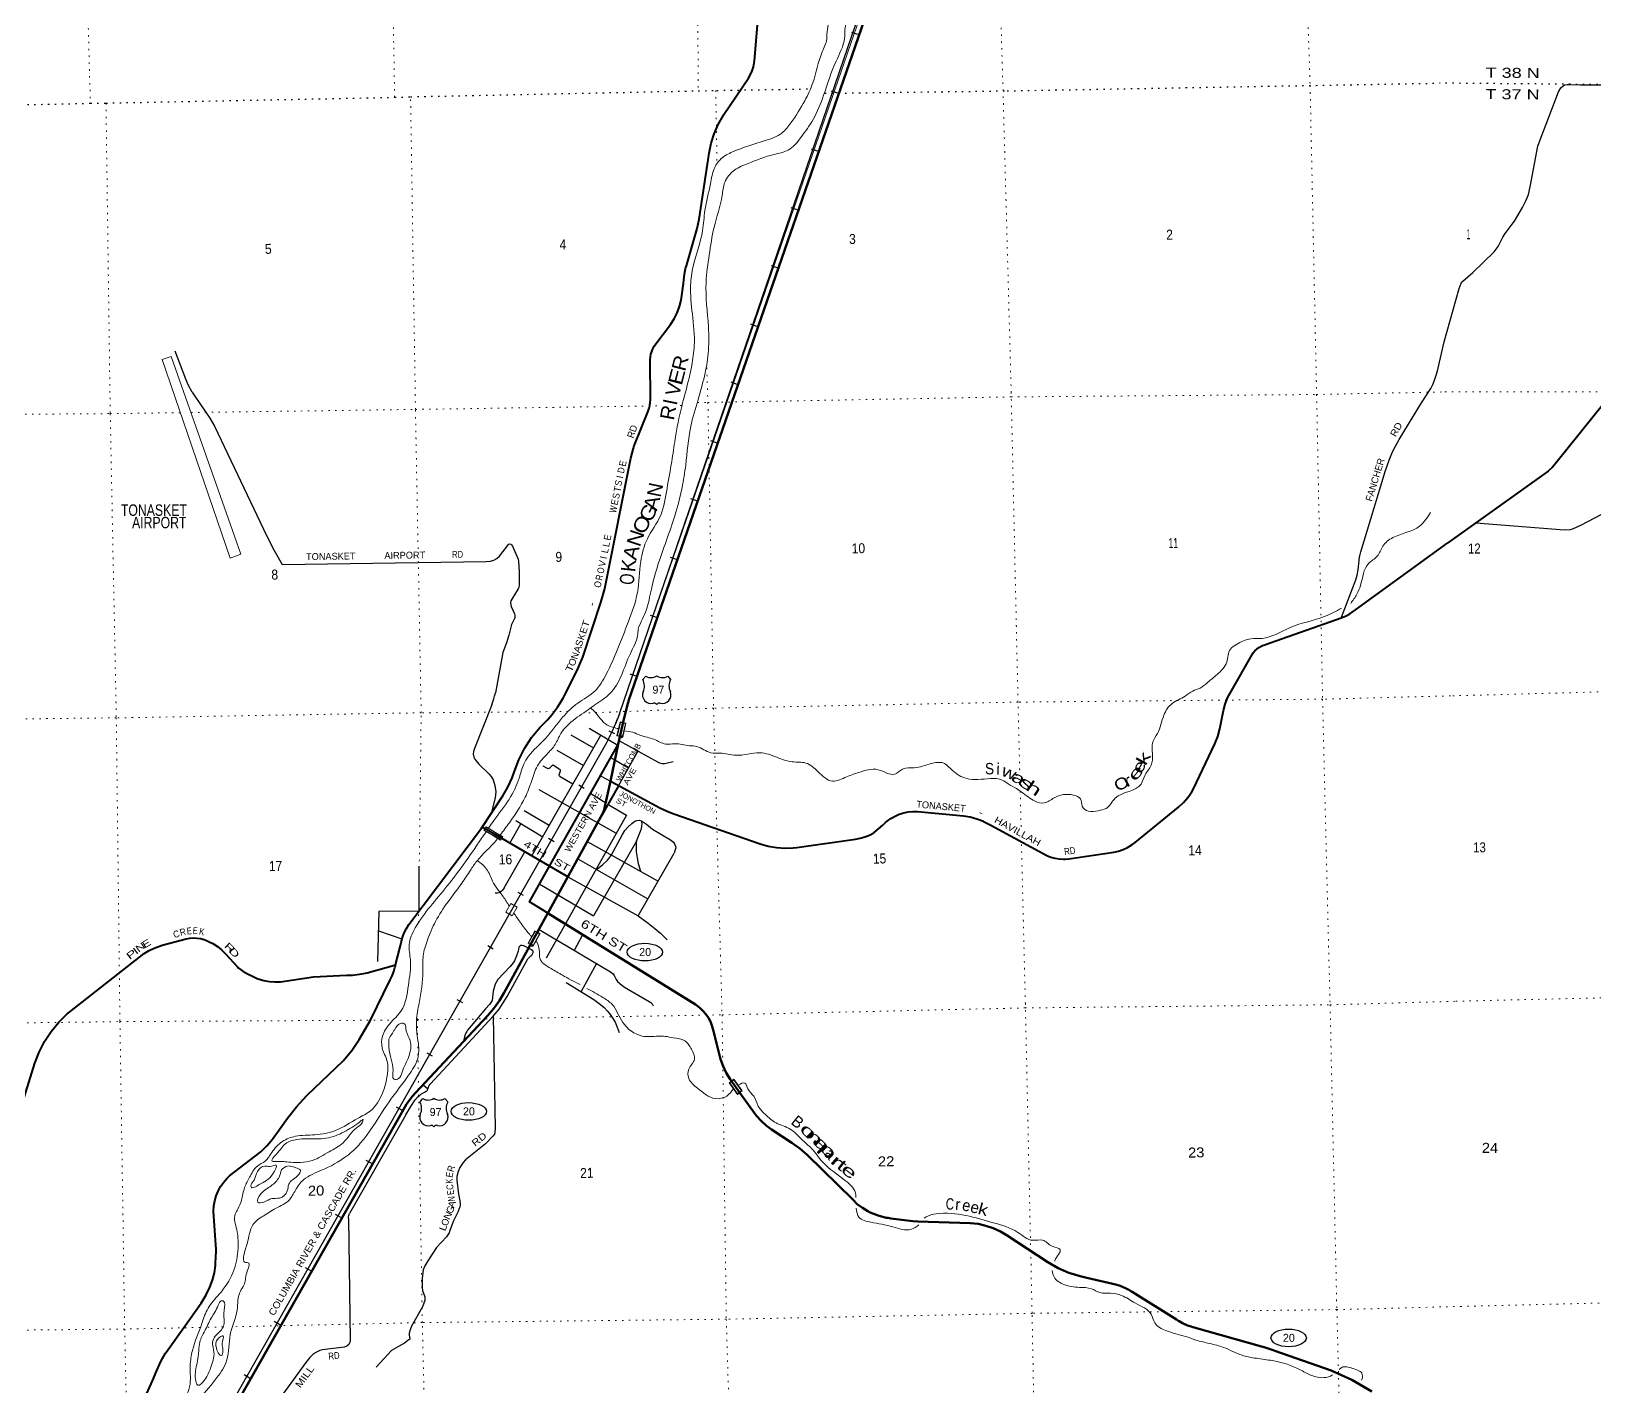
# Model space of a CAD drawing. Header units: feet. Extents: x 242557 to 489137, y 368785 to 557307.
# Drawn here: x 371214 to 398559, y 437158 to 460875 of the extents above; entities that cross this region are included whole.
import ezdxf
from ezdxf.enums import TextEntityAlignment as Align

# ---------------------------------------------------------------- set-up
doc = ezdxf.new("R2010")
doc.units = ezdxf.units.FT
doc.header["$LTSCALE"] = 80
doc.header["$PDMODE"] = 32
doc.header["$PDSIZE"] = 40
doc.linetypes.add('DOTTED', pattern=[1.5, 0.3, -1.2])
for name, color, linetype, lineweight in [('16', 7, 'Continuous', 25), ('17', 7, 'Continuous', 25), ('20', 7, 'Continuous', 70), ('23', 7, 'Continuous', 70), ('26', 7, 'Continuous', 40), ('27', 7, 'Continuous', 25), ('29', 7, 'Continuous', 25), ('30', 7, 'Continuous', 35), ('34', 7, 'Continuous', 25), ('36', 7, 'Continuous', 13), ('39', 7, 'Continuous', 13), ('41', 7, 'Continuous', 13), ('57', 7, 'Continuous', 13), ('59', 7, 'Continuous', 13), ('6', 7, 'DOTTED', 25), ('61', 7, 'Continuous', 13), ('7', 7, 'DOTTED', 13)]:
    doc.layers.add(name, color=color, linetype=linetype, lineweight=lineweight)
doc.layers.add('55', color=7, linetype='Continuous')

msp = doc.modelspace()

# ---------------------------------------------------------------- linework, layer by layer
at = {"layer": '16'}
for p, q in [((381909.52, 449530.6), (381960.83, 449589.36)), ((382152.59, 449595.33), (382152.31, 449595.13)), ((382344.68, 449589.45), (382396.07, 449530.6)), ((378013.05, 442140.75), (378064.36, 442199.51)), ((378256.12, 442205.48), (378255.84, 442205.28)), ((378448.21, 442199.6), (378499.6, 442140.75))]:
    msp.add_line(p, q, dxfattribs=at)
for centre, radius, start, end in [((382051.91, 449747.02), 182.07, 239.97227, 303.45418), ((382253.69, 449746.52), 181.52, 236.33975, 300.08743), ((382253.68, 449747.02), 182.07, 236.54582, 236.59441), ((382055.73, 449265.07), 151.42, 159.09177, 283.81923), ((381716.54, 449419.97), 222.05, 332.97043, 29.75871), ((382249.85, 449265.07), 151.42, 256.18077, 20.90823), ((382589.04, 449419.97), 222.05, 150.24129, 207.02957), ((378155.44, 442357.17), 182.07, 239.97227, 303.45418), ((378357.22, 442356.67), 181.52, 236.33975, 300.08743), ((378357.21, 442357.17), 182.07, 236.54582, 236.59441), ((378159.26, 441875.22), 151.42, 159.09177, 283.81923), ((377820.07, 442030.12), 222.05, 332.97043, 29.75871), ((378353.38, 441875.22), 151.42, 256.18077, 20.90823), ((378692.57, 442030.12), 222.05, 150.24129, 207.02957)]:
    msp.add_arc(centre, radius, start, end, dxfattribs=at)
for centre, major_axis, start_param, end_param in [((382111.07, 449066.25), (-19.56, 51.67), 4.95877769, 6.28318531), ((382194.52, 449066.25), (19.56, 51.67), 0, 1.32637542), ((378214.6, 441676.4), (-19.56, 51.67), 4.95877769, 6.28318531), ((378298.05, 441676.4), (19.56, 51.67), 0, 1.32637542)]:
    msp.add_ellipse(centre, major_axis=major_axis, ratio=0.929097, start_param=start_param, end_param=end_param, dxfattribs=at)
at = {"layer": '17'}
for centre in [(381947.25, 444762.56), (378865.11, 441975.01), (393205.75, 438012.64)]:
    msp.add_ellipse(centre, major_axis=(-309.24, 1), ratio=0.500121, dxfattribs=at)
at = {"layer": '20'}
for p, q in [((381343.26, 447756.17), (381480.86, 448399.25)), ((380250.21, 445445.11), (380599, 446080.16))]:
    msp.add_line(p, q, dxfattribs=at)
for points in [[(381480.86, 448399.25), (381563.45, 448785.19), (381569.89, 448815.3), (381648.14, 449110.31), (381657.16, 449144.32), (381662.38, 449160.31), (386397.52, 462855.95)], [(380599, 446080.16), (381210.27, 447193.16), (381233.21, 447252.36), (381248.08, 447311.38), (381343.26, 447756.17)], [(373506.74, 434578.25), (377693.28, 441956.76), (377778.66, 442100.67), (377878.62, 442234.85), (377936.75, 442301.11), (379191.87, 443649.36), (379299.44, 443769.47), (379393.86, 443900.17), (379404.42, 443916.76), (379480.74, 444044.05), (380069.79, 445116.6), (380250.21, 445445.11)]]:
    msp.add_lwpolyline(points, dxfattribs=at)
at = {"layer": '23'}
msp.add_line((380250.21, 445445.11), (380233.88, 445455.23), dxfattribs=at)
msp.add_lwpolyline([(394660.72, 437076.14), (394313.42, 437277.61), (393946.96, 437441.68), (392965.47, 437787.16), (392936.9, 437797.22), (392915.47, 437804.7), (392778.14, 437848.15), (392753.44, 437855.96), (392728.14, 437863.13), (391551.73, 438196.36), (391526.97, 438203.37), (391501.73, 438211.58), (391437.29, 438232.53), (391349.67, 438271.47), (391291.61, 438304.94), (391266.41, 438319.47), (391241.61, 438335), (390471.05, 438817.83), (390445.94, 438833.56), (390421.05, 438846.98), (390353.48, 438883.3), (390256.8, 438922.87), (390181.52, 438944.84), (390156.69, 438952.08), (390131.52, 438957.92), (389676.97, 439063.37), (389557.35, 439090.67), (389362.14, 439152.79), (389174.5, 439234.97), (388996.47, 439336.31), (388284.72, 439804.09), (388282.86, 439805.33), (388163.98, 439875.35), (388038.43, 439932.57), (387907.6, 439976.34), (387772.9, 440006.21), (387635.82, 440021.82), (386719.8, 440052.54), (386632.21, 440057.44), (386249.86, 440103.29), (386224.71, 440106.31), (386199.86, 440110.93), (386168.98, 440116.68), (386026.72, 440154), (385889.14, 440205.99), (385845.42, 440228.52), (385750.09, 440287.13), (385661.4, 440355.38), (385580.34, 440432.52), (384785.9, 441214.76), (384784.51, 441216.12), (384656.7, 441328.16), (384517.88, 441426.22), (384163.08, 441662.15), (384067.09, 441731.26), (383978.85, 441810.02), (383899.32, 441897.58), (383863.53, 441943.78), (383607.82, 442302.82), (383437.18, 442542.42), (383369.21, 442653.03), (383313.16, 442770.13), (383269.67, 442892.45), (383263.93, 442912.34), (383139.96, 443405.75), (383119.43, 443477.57), (383091.5, 443546.85), (383056.48, 443612.83), (383014.76, 443674.79), (382966.79, 443732.05), (382913.1, 443783.98), (382854.28, 443830.01), (382831.37, 443845.42), (380250.21, 445445.11)], dxfattribs=at)
at = {"layer": '26'}
msp.add_line((381484.49, 447675.01), (381195.11, 447161.19), dxfattribs=at)
for points in [[(404818.62, 463185.26), (403458.33, 460314.48), (403367.74, 460156.9), (403316.71, 460083.27), (403271.99, 460023.61), (397880.5, 453318.91), (397819.63, 453247.74), (397746.54, 453176.15), (395987.24, 451923.6)], [(377586.65, 444539.65), (377667.17, 444857.84), (377682.12, 444931.58), (377704.68, 445016.91), (377736.04, 445099.4), (377775.85, 445178.17), (377820.09, 445247.34), (379089.05, 446929.49), (379460.74, 447497.59), (379550.83, 447650.06), (379624.5, 447811.11), (379661.38, 447913.95), (379741.55, 448125.04), (379843.35, 448326.6), (379965.66, 448516.41), (380107.13, 448692.39), (380119.98, 448706.63), (380242.5, 448829.02), (380310.15, 448909.02), (380420.1, 449051.11), (380514.59, 449203.9), (380540.76, 449253.54), (380755.77, 449677.76), (380859.6, 449921.56), (381177.37, 450882.32), (381237.93, 451101.37), (381248.94, 451154.37), (381701.63, 453406.17), (381744.63, 453579.01), (381752.32, 453603.53), (381758.86, 453623.05), (382001.77, 454228.54), (382019.91, 454277.52), (382032.82, 454328.12), (382040.38, 454379.79), (382042.53, 454426.68), (382038.46, 455127.97), (382042.78, 455177.65), (382052.27, 455226.6), (382066.83, 455274.29), (382086.29, 455320.2), (382110.44, 455363.83), (382137.99, 455403.35), (382392.48, 455742.33), (382456.7, 455841.8), (382510.18, 455947.44), (382552.32, 456058.08), (382581.76, 456168.27), (382623.88, 456459.49), (382628.45, 456522.74), (382638.35, 456624.3), (382658.81, 456724.26), (382672.38, 456771.55), (382861.25, 457424.08), (382896.05, 457586.77), (383071.71, 458742.01), (383105.77, 458914.38), (383157.66, 459082.25), (383226.81, 459243.77), (383312.47, 459397.18), (383326.69, 459419.39), (383757.4, 460052.24), (383793.08, 460115.96), (383821.91, 460183.05), (383843.56, 460252.79), (383857.81, 460324.41), (383861.62, 460355.61), (383987.96, 461824.69)], [(381343.26, 447756.17), (381370.6, 447741.42), (382206.95, 447290.18), (382280.7, 447255.3), (382376.15, 447210.95), (382452.79, 447183.65), (383961.01, 446658.14), (384101.72, 446617.63), (384245.9, 446592.04), (384391.96, 446581.66), (384538.3, 446586.61), (384602.38, 446593.63), (385629.09, 446739.63), (385713.15, 446754.18), (385795.22, 446777.43), (385874.42, 446809.13), (385949.86, 446848.93), (385957.58, 446853.59), (386106.48, 446986.54), (386131.89, 447009.23), (386156.48, 447030.58), (386183.2, 447053.78), (386249.74, 447101.18), (386320.88, 447141.36), (386395.82, 447173.88), (386473.75, 447198.39), (386553.81, 447214.62), (386635.14, 447222.39), (386716.83, 447221.62), (387517.56, 447147.99), (387636.69, 447128.79), (387753.16, 447097.24), (387865.69, 447053.69), (387871.17, 447051.21), (387998.46, 446985.7), (388974.77, 446451.69), (389045.4, 446425), (389118.42, 446405.84), (389193.06, 446394.41), (389268.47, 446390.85), (389295.08, 446391.47), (389358.17, 446396.6), (390145.3, 446510.69), (390229.37, 446530.21), (390310.94, 446558.42), (390389.11, 446594.99), (390463.03, 446639.53), (390522.17, 446683.5), (391279.39, 447297.01), (391365.53, 447379.42), (391442.59, 447470.39), (391509.71, 447568.91), (391539.59, 447621.17), (391916.63, 448410.04), (391966.11, 448537.44), (392002.01, 448669.3), (392002.67, 448672.37), (392011.73, 448726.32), (392066.37, 448987.83), (392096.71, 449101.76), (392138.78, 449211.88), (392180.45, 449296.18), (392586.39, 450001.83), (392615.13, 450034.68), (392647.14, 450064.33), (392682.08, 450090.48), (392719.56, 450112.84), (392723.29, 450114.63), (392748.21, 450126.58), (392773.29, 450135.48), (392883.35, 450174.53), (394143.56, 450614.91), (394212.43, 450645.33), (394277.75, 450682.79), (394316.48, 450709.61), (394372.81, 450752.04), (395987.24, 451923.6)], [(380280.62, 446265.32), (381457.45, 448357.63), (381480.86, 448399.25)], [(380280.62, 446265.32), (379466.75, 446738.66), (379441.75, 446753.38), (379102.71, 446950.37)], [(380233.88, 445455.23), (379930.47, 445642.78), (380280.62, 446265.32)], [(380599, 446080.16), (380571.79, 446095.98), (380280.62, 446265.32)], [(370938.69, 441730.55), (371274.69, 442819.66), (371350.78, 443013.99), (371446.76, 443199.3), (371561.59, 443373.56), (371694.01, 443534.87), (371842.56, 443681.45), (371887.92, 443720.54), (373191.28, 444737.45), (373274.4, 444790.07), (373362.56, 444833.7), (373454.8, 444867.88), (373505.06, 444882.04), (373924.3, 444996.16), (373986.39, 445006.6), (374049.23, 445010.49), (374112.14, 445007.8), (374174.41, 444998.54), (374235.38, 444982.82), (374277.75, 444967.01), (374302.85, 444957.06), (374327.75, 444944.71), (374391.83, 444911.9), (374470.05, 444860.89), (374542.5, 444801.98), (374608.39, 444735.81), (374820.04, 444505.19), (374835.56, 444490.33), (374912.1, 444432.34), (374994.28, 444382.66), (375021.07, 444369.39), (375045.84, 444357.13), (375071.07, 444345.71), (375163.93, 444303.7), (375258.8, 444272.13), (375283.86, 444263.79), (375308.8, 444259.45), (375379.41, 444247.17), (375476.23, 444240.61), (375572.51, 444244.15), (376150.36, 444328.31), (376730.01, 444357.37), (376830.07, 444361.35), (376998.44, 444382.93), (377087.95, 444401.81), (377564.31, 444533.48), (377586.65, 444539.65)], [(374449.15, 440496.81), (374483.05, 440580.28), (374525.49, 440659.75), (374576.01, 440734.34), (374634.05, 440803.25), (374681.97, 440850.59), (375229.28, 441269.81), (375336.04, 441373.41), (375431.38, 441487.6), (375456.13, 441522.45), (375474.81, 441548.75), (375491.76, 441572.45), (375696.62, 441858.83), (375851.66, 442054.46), (375967.46, 442187.02), (376039.91, 442257.33), (376667.17, 442861.44), (376821.02, 443044.02), (376949.94, 443233.44), (377147.82, 443571.27), (377490.95, 444275.7), (377527.35, 444349.04), (377555.88, 444425.78), (377574.03, 444494.49), (377581.67, 444519.98), (377586.65, 444539.65)], [(373180.72, 436920.79), (373335.34, 437259.77), (373408.82, 437444.92), (373477.7, 437598.22), (373562.22, 437743.48), (373580.37, 437770.61), (374184.28, 438620.96), (374274.5, 438766.6), (374339.52, 438898.75), (374384.66, 439021.69), (374416.7, 439148.67), (374435.3, 439278.3), (374438.31, 439319.02), (374448.38, 439528.23), (374447.94, 439562.21), (374404.87, 440141.65), (374401.89, 440231.7), (374408.34, 440321.56), (374424.15, 440410.25), (374449.15, 440496.81)]]:
    msp.add_lwpolyline(points, dxfattribs=at)
at = {"layer": '29'}
for p, q in [((394527.55, 451956.36), (394895.09, 453171.2)), ((379459.77, 450007.41), (379332.22, 449302.18)), ((379266.68, 449090.81), (378963.93, 448324.06)), ((379970.23, 446445.44), (381177.37, 448560.45)), ((380652.62, 448567.08), (381047.92, 448339.07)), ((380970.48, 448682.2), (381472.44, 448385.72)), ((381493.39, 448464.37), (382165.06, 448093.52)), ((380405.91, 448293.85), (380870.82, 448026.91)), ((381825.34, 448280.23), (381485.71, 447677.18)), ((381353.51, 448166.51), (381658.57, 447987.52)), ((380464.14, 447835.71), (380687.05, 447705.94)), ((381171.33, 447848.93), (381343.26, 447756.17)), ((380089.04, 447605.41), (381444.52, 446842.16)), ((380998.07, 447536.67), (381261.64, 447377.35)), ((379836.25, 447243.6), (380274.32, 446983.67)), ((381627.48, 447161.95), (380221.98, 444655.06)), ((381318.18, 447341.27), (381627.48, 447161.95)), ((379584.1, 446671.31), (379775.69, 447010.12)), ((379686.53, 447066.22), (380161.82, 446779.78)), ((380937.58, 446696.52), (382177.43, 446006.53)), ((381798.21, 446704.01), (381049.05, 445395.88)), ((377994.01, 446267.51), (377990.44, 445479.06)), ((379487.16, 445889.52), (379847.74, 446515.18)), ((380771.4, 446392.71), (381999.03, 445696.43)), ((381828.4, 445399.57), (382456.5, 446492.68)), ((380107.26, 445953.54), (381049.05, 445395.88)), ((377288.76, 445133.5), (377696.41, 444997.61)), ((380099.02, 445160.43), (381344.41, 444418.28)), ((380713.76, 444796.8), (380857.87, 445062.36)), ((381098.49, 444565.4), (380830.68, 444076.06)), ((380570.38, 444234.21), (381055.76, 443934.52)), ((379293.71, 443640.47), (378194.56, 442460.65)), ((379155.97, 443769.12), (378846.21, 443395.65)), ((379293.71, 443640.47), (379329.19, 441683.46)), ((378149.95, 442362.76), (378065.2, 442439.09)), ((377762.86, 441917.28), (376782.6, 440189.63)), ((376761.71, 440100.49), (376789.32, 437974.45))]:
    msp.add_line(p, q, dxfattribs=at)
for points in [[(395924.36, 455440.17), (396186.46, 456371.68), (396223.54, 456465.2), (396250.53, 456505.07), (396427.14, 456651.69), (396801.21, 457018.41), (396867.36, 457111.81), (396953.73, 457273.72), (396995.18, 457339.19), (397099.13, 457476.18), (397156.13, 457552.35), (397298.15, 457793.94), (397355.25, 457906.46), (397378.63, 457960.93), (397399.94, 458021.33), (397431.39, 458153.57), (397565.73, 458861.95), (397584.57, 458927.29), (397923.25, 459815.43), (397963.29, 459883), (398005.91, 459923.01), (398031.94, 459939.84), (398074.97, 459943.51), (398110.58, 459941.13), (398305.3, 459936.38), (398972.67, 459939.73)], [(394895.09, 453171.2), (394963.45, 453373.33), (395008.66, 453488.05), (395040.62, 453554.23), (395140.68, 453731.29), (395528.76, 454371.06), (395691.92, 454622.55), (395726.38, 454692.6), (395750.63, 454752.16), (395793.35, 454874.05), (395814.58, 454957.33), (395924.36, 455440.17)], [(374030.97, 454561.32), (373966.48, 454677.16), (373920.18, 454785.26), (373730.55, 455277.23)], [(374030.97, 454561.32), (374074.47, 454488.6), (374337.74, 454105.86), (374419.66, 453968.03), (375278.6, 452165.62), (375435.43, 451841.24), (375601.74, 451545.4), (379169.41, 451598.81)], [(396477.98, 452272.99), (398031.94, 452149.78), (398132.79, 452157.01), (398188.16, 452173.46), (398314.7, 452232.91), (398685.22, 452424.53)], [(379169.41, 451598.81), (379246.32, 451606.23), (379304.76, 451619.47), (379358.78, 451650.35), (379401.78, 451690.07), (379560.53, 451897.44), (379574.86, 451906.26), (379600.22, 451901.85), (379614.55, 451890.82), (379631.09, 451866.56), (379727.01, 451637.12), (379736.93, 451597.41), (379750.16, 451416.51), (379745.75, 451169.42), (379741.89, 451146.25), (379731.42, 451118.68), (379684.01, 451041.46), (379617.86, 450939.98), (379602.98, 450907.99), (379598.57, 450879.31), (379600.78, 450839.6), (379609.04, 450812.03), (379666.37, 450684.07), (379671.88, 450657.59), (379672.98, 450642.15), (379672.98, 450623.4), (379671.88, 450616.78), (379666.37, 450600.24), (379613.45, 450494.35), (379564.94, 450309.03), (379525.26, 450172.25), (379459.77, 450007.41)], [(394129.04, 450621.14), (394379.95, 451275.9), (394404.76, 451360.84), (394419.64, 451452.39), (394437.28, 451615.64), (394445.56, 451677.42), (394451.62, 451698.37), (394468.15, 451765.65), (394527.55, 451956.36)], [(379266.68, 449090.81), (379301.45, 449193.83), (379316.88, 449240.16), (379332.22, 449302.18)], [(378963.93, 448324.06), (378949.76, 448271.67), (378945.35, 448225.34), (378951.96, 448176.8), (378969.6, 448139.3), (379040.16, 448051.05), (379214.35, 447883.39), (379256.25, 447834.85), (379291.53, 447775.29), (379324.6, 447678.22), (379337.83, 447570.12), (379329.01, 447464.22), (379259.74, 447190.38)], [(380464.14, 447835.71), (380454.98, 447843.26), (380448.63, 447854.29), (380447.26, 447866.98), (380450.84, 447884.08), (380471.79, 447932.61), (380472.62, 447943.09), (380467.38, 447951.36), (380449.74, 447964.6), (380349.41, 448029.68), (380341.43, 448031.89), (380333.71, 448031.89), (380327.64, 448030.79), (380321.85, 448026.37), (380302, 448005.41), (380279.96, 447980.04), (380275.83, 447976.74), (380267.01, 447972.87), (380254.6, 447971.22), (380243.3, 447972.87), (380229.24, 447980.04), (380167.5, 448016.44)], [(382165.06, 448093.52), (382203.21, 448077.09), (382242.9, 448066.06), (382287, 448066.06), (382342.12, 448072.68), (382439.14, 448099.15)], [(381097.08, 446210.02), (381203.03, 446287.4), (381291.23, 446369.02), (381324.31, 446406.53), (381361.79, 446463.89), (381553.63, 446823.49), (381597.73, 446889.67), (381650.65, 446951.44), (381716.8, 447015.42), (381769.72, 447052.92), (381807.2, 447068.37), (381846.89, 447070.57), (381888.79, 447059.54)], [(381798.21, 446704.01), (381871.15, 446878.64), (381886.58, 446924.97), (381895.4, 446969.09), (381899.81, 447015.42), (381888.79, 447059.54)], [(381888.79, 447059.54), (381972.58, 447002.18), (382080.62, 446913.94), (382395.93, 446726.42), (382444.44, 446684.5), (382466.49, 446655.82), (382481.93, 446613.9), (382486.34, 446585.22), (382477.52, 446549.93), (382456.5, 446492.68)], [(381793.97, 446697.74), (381791.77, 446576.4), (381793.97, 446516.83), (381809.41, 446415.35), (381831.46, 446311.66), (381871.15, 446181.5)], [(380596.79, 446081.44), (381828.4, 445399.57), (382001.8, 445270.65)], [(379487.16, 445889.52), (379453.94, 445846.18), (379438.5, 445829.63), (379413.14, 445811.98), (379392.2, 445800.95), (379366.84, 445794.33), (379327.15, 445792.13)], [(377990.44, 445479.06), (377293.44, 445475.55), (377272.36, 444596.99)], [(382001.8, 445270.65), (382119.78, 445178.82), (382216.8, 445092.78), (382333.66, 444980.27)], [(379293.71, 443640.47), (379396.31, 443762.5), (379539.64, 443985.32), (379901.26, 444642.76), (379915.05, 444662.61), (379954.18, 444695.7), (379969.07, 444710.04), (379982.85, 444731), (379992.23, 444758.58), (379991.12, 444771.82), (379985.05, 444783.95), (379960.8, 444803.81), (379826.29, 444874.4), (379797.08, 444881.02), (379771.17, 444878.82), (379757.39, 444868.89), (379742.5, 444847.93), (379727.07, 444779.54), (379700.61, 444700.12), (379663.12, 444609.66), (379642.73, 444577.67), (379590.36, 444510.39), (379376.47, 444283.15), (379325.75, 444199.32), (379290.47, 444080.19), (379272.83, 443919.14), (379226.53, 443848.54), (379155.97, 443769.12)], [(381344.41, 444418.28), (381392.14, 444380.21), (381409.78, 444355.94), (381442.85, 444285.34), (381469.31, 444247.84), (381509, 444212.54), (381544.28, 444183.86), (381590.59, 444150.77), (382020.56, 443901.48), (382050.87, 443881.62), (382060.52, 443871.14), (382071.27, 443857.35), (382091.12, 443824.26)], [(381055.76, 443934.52), (381172.45, 443848.53), (381234.19, 443795.59), (381287.11, 443738.23), (381326.8, 443687.49), (381384.13, 443603.65), (381426.03, 443535.26), (381463.51, 443451.43), (381498.79, 443354.36)], [(378846.21, 443395.65), (378831.27, 443374.22), (378814.74, 443347.74), (378800.4, 443320.16), (378789.38, 443281.56), (378773.94, 443205.44)], [(378149.95, 442362.76), (378175.27, 442432.17), (378184.64, 442446.52), (378186.84, 442449.82), (378194.56, 442460.65)], [(377762.86, 441917.28), (377851.13, 442061.53), (377928.31, 442176.25), (377974.06, 442228.1), (378007.13, 442258.99), (378027.53, 442275.53), (378051.23, 442290.98), (378090.92, 442311.94), (378122.9, 442329.59), (378137.78, 442341.72), (378146.05, 442351.65), (378149.95, 442362.76)], [(379329.19, 441683.46), (379324.56, 441604.68), (379314.29, 441577.27), (379288.61, 441541.3), (379158.51, 441411.12), (378809.3, 441130.19), (378769.76, 441079.61), (378711.72, 440994.87), (378680.91, 440922.92), (378658.65, 440835.56), (378656.94, 440772.18), (378686.04, 440527.23), (378711.72, 440409.04), (378714.31, 440360.25), (378714.31, 440327.7), (378711.72, 440306.26), (378672.35, 440212.05), (378601.33, 440060.48), (378535.4, 439890.01), (378521.71, 439852.33), (378473.78, 439780.38), (378302.59, 439595.38), (378158.8, 439376.13), (378097.18, 439273.35), (378069.79, 439204.83), (378050.96, 439052.39), (378049.24, 438903.35), (378054.38, 438843.41), (378097.17, 438732.06), (378098.89, 438706.37), (378095.47, 438665.26), (378056.09, 438553.91), (377864.37, 438218.17), (377838.69, 438151.38), (377823.28, 438094.84), (377823.28, 438060.6), (377836.98, 437998.91), (377833.55, 437988.65), (377802.74, 437964.65), (377741.11, 437923.54), (377638.4, 437861.87), (377552.81, 437817.36), (377515.15, 437793.36), (377246.37, 437499.81)], [(376761.71, 440100.49), (376764.04, 440131.12), (376769.55, 440153.19), (376782.6, 440189.63)], [(376789.33, 437974.45), (376783.91, 437930.44), (376767.36, 437897.36), (376735.4, 437870.88), (376687.98, 437848.82), (376308.71, 437804.7), (376259.11, 437793.66), (376202.87, 437764.98), (376151.06, 437731.89), (376088.21, 437672.32), (376017.65, 437584.08), (374760.77, 435858.84), (374707.86, 435799.28), (374646.12, 435748.53), (374562.33, 435702.2), (374504.99, 435677.93), (374169.82, 435563.21)]]:
    msp.add_lwpolyline(points, dxfattribs=at)
at = {"layer": '34', "lineweight": 13}
for p, q in [((386316.52, 462881.76), (381503.94, 448946.6)), ((381272.82, 448427.59), (373437.16, 434617.73)), ((379513.73, 445464.43), (379601.58, 445616.28)), ((379626.72, 445399.07), (379513.73, 445464.43)), ((379714.56, 445550.92), (379601.58, 445616.28)), ((379626.26, 445399.33), (379714.11, 445551.18))]:
    msp.add_line(p, q, dxfattribs=at)
at = {"layer": '34'}
for p, q in [((385561.14, 460858.4), (385665.69, 460822.29)), ((385204.23, 459832.94), (385308.78, 459796.84)), ((384856.69, 458818.62), (384961.24, 458782.51)), ((384499.78, 457793.16), (384604.33, 457757.05)), ((384152.24, 456778.84), (384256.79, 456742.73)), ((383795.33, 455753.38), (383899.89, 455717.27)), ((383447.79, 454739.05), (383552.34, 454702.95)), ((383090.88, 453713.6), (383195.44, 453677.49)), ((382743.34, 452699.27), (382847.89, 452663.16)), ((382386.43, 451673.81), (382490.99, 451637.7)), ((382038.89, 450659.49), (382143.44, 450623.38)), ((381681.99, 449634.03), (381786.54, 449597.92)), ((381314.61, 448633.31), (381414.88, 448586.62)), ((380788.96, 447688.52), (380885.17, 447633.94)), ((380262.1, 446754.68), (380358.31, 446700.09)), ((379724, 445811.6), (379820.21, 445757.01)), ((379197.15, 444877.76), (379293.35, 444823.17)), ((378659.05, 443934.68), (378755.25, 443880.09)), ((378132.19, 443000.84), (378228.39, 442946.25)), ((377594.09, 442057.76), (377690.29, 442003.17)), ((377067.23, 441123.92), (377163.44, 441069.33)), ((376529.13, 440180.84), (376625.34, 440126.25)), ((376002.28, 439247), (376098.48, 439192.41)), ((375464.18, 438303.92), (375560.38, 438249.33)), ((374937.32, 437370.08), (375033.52, 437315.49))]:
    msp.add_line(p, q, dxfattribs=at)
msp.add_lwpolyline([(386267, 462853.71), (381504.98, 448946.24), (381499.87, 448931.85), (381470.99, 448858.02), (381441.52, 448785.03), (381410.62, 448712.25), (381377.91, 448639.92), (381344.61, 448568.41), (381310.11, 448497.53), (381273.79, 448427.07), (373438.12, 434617.2)], dxfattribs=at)
at = {"layer": '34', "lineweight": 13}
msp.add_arc((377260.39, 450525.33), 4527.7, 332.39898, 339.59328, dxfattribs=at)
at = {"layer": '36'}
msp.add_lwpolyline([(373504.98, 455133.28), (373663.56, 455182.92), (374878.85, 451725.92), (374692.39, 451657.54)], close=True, dxfattribs=at)
at = {"layer": '39'}
for points in [[(385267.71, 462174.13), (385283.57, 461879.81), (385264.63, 461458.42), (385131.08, 460826.03), (385126.95, 460738.91), (385047.06, 460512.49), (384883.16, 459972.52), (384742.51, 459659.75), (384500.36, 459273.88), (384340.58, 459094.25), (384052.35, 458962.37), (383478.5, 458763.43), (383276.99, 458641.57), (383167.15, 458489.36), (383092.61, 458204.37), (382995.75, 457740.77), (382955.11, 457385.69), (382789.14, 456756.63), (382745.77, 456433.87), (382777.22, 455928.6), (382809.75, 455374.78), (382764.93, 455025.68), (382719.22, 454808.11), (382590.79, 454309.4), (382476.02, 453742.19), (382416.07, 453346.21), (382333.5, 452876.86), (382222.63, 452406.88), (381989.15, 451994.9), (381872.66, 451595.63), (381815.91, 451056.02), (381653.62, 450534.3), (381269.44, 449625.15), (381073.73, 449333.41), (380775.18, 449120.34), (380507.75, 448871.54), (380208.61, 448502.62), (379912.26, 448190.43), (379828.42, 448050.95), (379746.87, 447808.3), (379571.15, 447436.05), (379304.39, 447065.83), (379212.75, 446932.03)], [(385538.3, 462171.63), (385575.08, 461772.95), (385547.02, 461397.91), (385517.07, 461107.83), (385463.05, 460991.27), (385438, 460753.92), (385289.22, 460351.91), (385072.01, 459754.09), (384889.28, 459333.11), (384675.88, 459018.72), (384454.39, 458795.22), (384199.3, 458718.72), (383753.89, 458563.11), (383515.87, 458446.51), (383344.77, 458230.2), (383297.26, 458002.48), (383155.99, 457444.8), (383071.71, 456961.24), (383015.67, 456480.34), (383057.19, 455704.09), (383053.47, 455234.47), (382987.38, 454842.4), (382877.27, 454429.1), (382748.25, 453956.7), (382660.07, 453284.84), (382596.13, 452886.74), (382469.49, 452398.2), (382175.18, 451539.61), (382059.23, 451116.07), (382019.04, 450922.91), (381905.07, 450592.51), (381830.25, 450410.72), (381818.54, 450301.17), (381691.99, 449990.73), (381534.81, 449602.71), (381333.58, 449286.56), (381073.11, 449088.51), (380954.99, 449003.33)], [(395687.59, 452457.01), (395496.82, 452215.98), (395028.15, 452015.32), (394853.54, 451865.73), (394754.34, 451689.47), (394603.49, 451562.66), (394462.91, 451180.08), (394397.81, 451025.25), (394290.48, 450863.38)], [(394128.61, 450780.69), (393843.55, 450639.09), (393233.94, 450443.76), (392740.09, 450252.31), (392544.14, 450243.91), (392291.53, 450147.22), (392186.22, 450063.93), (392124.52, 449837.91), (391953.42, 449621.6), (391788.74, 449480.32), (391655.45, 449382.24), (391529.21, 449330.86), (391393.76, 449238.8), (391166.07, 449112.31), (391023, 448908.77), (390910.86, 448586.51), (390831.2, 448441.04), (390824.06, 448216.23), (390799.86, 448031.52), (390696.39, 447865.29), (390625.17, 447703.82), (390173.7, 447457), (390011.94, 447275.31), (389875.28, 447237.87), (389701.61, 447227.94), (389596.52, 447316.68), (389563.33, 447445.47), (389442.57, 447511.6), (389104, 447461.58), (388932.08, 447372.76), (388769.6, 447405.58), (388535.62, 447562.29), (388443.28, 447622.98), (388301.9, 447706.87), (388196.58, 447773.03), (387988.47, 447799.08), (387573.96, 447799.99), (387322.01, 447946.18), (387161.5, 448072.15), (386955.5, 448061.5), (386653.84, 447988.01), (386454.22, 447963.34), (386316.62, 447877.31), (386027.8, 447953.87), (385689.18, 447905.87), (385474.52, 447830.27), (385225.5, 447753.9), (384977.19, 447918.39), (384761.48, 448071.46), (384522.43, 448092.46), (384255.79, 448171.54), (383958.8, 448251.97), (383533.2, 448206.09), (383261.36, 448246.6), (383099.5, 448251.1), (382854.43, 448361.02), (382724.73, 448374.33), (382469.19, 448409.13), (382309.89, 448404.27), (382105.22, 448486.14), (381869.46, 448555.7), (381733.52, 448610.59), (381588.05, 448632.54)], [(380954.99, 449003.33), (380653.21, 448785.72), (380475.64, 448587.48), (380376.8, 448395.04), (380234.94, 448227.96), (380067.65, 448021.86), (379960.55, 447746.25), (379851.38, 447472.63), (379576.19, 447027.34), (379416.55, 446813.86)], [(381478.86, 448670), (381466.48, 448674.25), (381256.44, 448754.59), (381142.41, 448881.59), (381003.21, 449033.05)], [(379168.96, 446868.1), (379124.22, 446802.77), (378484.82, 445914.25), (377930.83, 445185.5), (377824.09, 444893.71), (377844.17, 444627.01), (377809.55, 444183.01), (377684.04, 443734.97), (377482.81, 443509.9), (377358.23, 443292.6), (377350.6, 443090.04), (377438.81, 442851.16), (377441.92, 442620.51), (377354.22, 442290.69), (377148.67, 441986.59), (376929.16, 441856.24), (376535.62, 441641.06), (376173.33, 441566.23), (375834.22, 441540.48), (375607.74, 441450.45), (375419.98, 441256.03), (375306, 441107.78), (375168.45, 441019.73), (375033.32, 440822.43), (374946.29, 440644.42), (374888.59, 440420.51), (374827.29, 440267.36), (374780.76, 440177.28), (374806.91, 439910.71), (374827.49, 439530.68), (374740.91, 439150.29), (374502.49, 438778.67), (374305.79, 438531.44), (374198.47, 438265.95), (374033.08, 437792.74), (373994.51, 437526.76), (373982.48, 437158.14), (373792.92, 436771.42), (373689.37, 436518.16), (373615.1, 436038.88), (373495.43, 435692.16), (373232.18, 435255.23), (372768.28, 434384.78), (372610.48, 434025.07), (372451.91, 433608.68), (372081.19, 433094.48), (371763.6, 432828.37), (371672.08, 432579.42), (371623.86, 432110.84), (371666.17, 431753.55), (371682.04, 431312.7), (371716.4, 431131.31), (371868.47, 430930.28), (371999.83, 430751.05), (372122.4, 430421.85)], [(378896.5, 446195.08), (379004.77, 446354.86), (379348.41, 446722.74), (379369.44, 446750.86)], [(379015.19, 446365.09), (379177.68, 446217.03), (379279.4, 446006.78), (379467.45, 445733.69), (379572.44, 445570.4)], [(378895.99, 446194.32), (378744.39, 445970.61), (378284.13, 445300.61), (378141.87, 444969.58), (378069.07, 444696.77), (378062.84, 444431.5), (377998.45, 443871.48), (377950.68, 443564.81), (377964.51, 443306.07), (377982.71, 442942.17), (377925.5, 442787.09), (377739.67, 442505.69), (377388.53, 442020.26), (376969.23, 441417.95), (376727.57, 441191.98), (376292.27, 440945.52), (375978.45, 440782.71), (375832.99, 440595.3), (375729.52, 440429.07), (375488.22, 440277.99), (375270.77, 440145.66), (375090.2, 439991.88), (374994.14, 439674.03), (374928.53, 439441.85), (374945.02, 439336.97), (375005.87, 439328.2), (374983.47, 439153.65), (374933.71, 438935.99), (374871.29, 438833.41), (374816.01, 438500.27), (374694.14, 438070.53), (374635.23, 437628.01), (374462.16, 437318.56), (373914.59, 436573.76), (373818.99, 436235.67), (373799.55, 435927.61), (373693.03, 435625.71), (373544.25, 435314.78), (372873.91, 434089.62), (372839.92, 433890.52), (372919.78, 433663.6), (372960.57, 433192.94), (372938.39, 432735.05), (372963.37, 432338.93), (372915.06, 432056.54), (372533.38, 431489.47), (372296.9, 431121.94), (372248.58, 430930.63), (372311.24, 430658.79), (372603.99, 429495.5)], [(379654.98, 445446.17), (379762.43, 445288.92), (379925.69, 445076.39), (379960.29, 445038)], [(380047.13, 444963.74), (380097.47, 444803.91), (380101.69, 444745.41)], [(380101.7, 444745.29), (380108.07, 444657.05), (380304.15, 444477.23), (380504.94, 444358.24), (380812.41, 444194)], [(380932.63, 444128.56), (381209.09, 443971.12), (381371.53, 443849.25), (381560.56, 443531.65), (381901.48, 443294.34), (382178.53, 443292.4), (382299.92, 443289.02), (382442.01, 443263.84), (382645.41, 443209.67), (382759.89, 443062.44), (382812.26, 442889.55), (382714.99, 442717.39), (382714.68, 442549.4), (382865.98, 442382.75), (383181.43, 442199.52), (383376.57, 442244.33), (383495.6, 442368.88)], [(377468.53, 443242.43), (377569.94, 443410.64), (377676.77, 443516.23), (377731.38, 443515.42), (377772.7, 443384.78), (377839.17, 443214.23), (377817.04, 442936.47), (377699.79, 442662.67), (377637.59, 442549.97), (377561.02, 442538.15), (377541.35, 442695.58), (377508.78, 442887.12), (377467.64, 443100.74), (377468.53, 443242.43)], [(383579.46, 442432.25), (383692.99, 442471.96), (383747.79, 442371.98), (383849.78, 442240.67), (383928.42, 442068.36), (384050.89, 441925.36), (384240.28, 441773.73), (384489.35, 441665.93), (384685.39, 441488.13), (384862.88, 441326.12), (385056.17, 441089.57), (385457.72, 440762.52), (385635.03, 440517.53), (385635.15, 440472.02)], [(375615.57, 441098.47), (375474.01, 441099.37), (375425.33, 441106.39), (375501.49, 441227.49), (375665.18, 441413.27), (375859.69, 441486.4), (376201.22, 441493.99), (376533.65, 441547.92), (376819.49, 441695.94), (376972.81, 441802.56), (377016.64, 441831.87), (377005.51, 441787.1), (376898.58, 441685.55), (376667.75, 441427.44), (376422.55, 441270.21), (376130.73, 441118.01), (375921.22, 441082.99), (375652.03, 441095.23), (375615.57, 441098.47)], [(375071.77, 440639.11), (375059.28, 440655.03), (375085.73, 440738.59), (375116.99, 440787.86), (375170.56, 440924.65), (375297.83, 441020.58), (375386.98, 441012.44), (375497.73, 441033.11), (375438.36, 440884.05), (375329.77, 440766.28), (375201.91, 440696.65), (375116.05, 440648.19), (375071.77, 440639.11)], [(375588.4, 440956.19), (375694.16, 441019.26), (375838.37, 440990.08), (375922.21, 440947.42), (375869.81, 440849.11), (375717.39, 440702.03), (375691.7, 440584.07), (375556.98, 440459.65), (375421.71, 440450.57), (375279.57, 440386.7), (375176.46, 440386.43), (375231.87, 440531.36), (375408.68, 440672.91), (375550.81, 440827.85), (375588.4, 440956.19)], [(385644.05, 440282.11), (385690.28, 440124.1), (385896.42, 440037.6), (386282.42, 439955.1), (386606.85, 439913.73), (386737.89, 439988.74)], [(386831.02, 440109.56), (386862.87, 440129.9), (387039.59, 440184.42), (387561.93, 440153.52), (388037.85, 440028.5), (388468.22, 439859.95), (388734.18, 439720.14), (388901.92, 439723.87), (389072.13, 439616.34), (389208.88, 439558.66), (389118.08, 439368.42), (389114.7, 439358.41)], [(389067.51, 439194.58), (389102.27, 439078.65), (389272.98, 438948.87), (389549.13, 438896.31), (389755.9, 438872.57), (389902.93, 438807.02), (390087.24, 438792.9), (390280.13, 438756.71), (390525.79, 438620.49), (390801.05, 438426.24), (390865.05, 438275.87), (391058.12, 438140.52), (391400.06, 438038.82), (391583.43, 437976.11), (391823.38, 437914.65), (392067.51, 437847.21), (392390.06, 437708.66), (392609.49, 437660.91), (392885.37, 437620.49), (393347.36, 437485.03), (393543.71, 437384.15), (393824.22, 437317.52), (393972.73, 437367.37), (393973.51, 437367.99)], [(374249.5, 438134.46), (374360.23, 438356.57), (374482.56, 438583.94), (374537.44, 438662.07), (374571.88, 438658.78), (374585.54, 438499.2), (374588.24, 438286.75), (374567.94, 438199.28), (374431.96, 438040.42), (374385.84, 437932.13), (374409.78, 437764.68), (374349.29, 437484.04), (374250.63, 437283.51), (374127.45, 437185.65), (374086.62, 437294.03), (374112.89, 437567.84), (374144.23, 437795.21), (374161.25, 437939.28), (374249.5, 438134.46)], [(374461.56, 437800.23), (374448.22, 437945.66), (374491.33, 438007.33), (374565.21, 438049.45), (374552.1, 437911.53), (374566.78, 437796.5), (374534.45, 437704.71), (374520.12, 437712.48), (374461.56, 437800.23)], [(394087.59, 437459.49), (394133.64, 437496.42), (394324.1, 437478.39), (394494.22, 437374.9), (394481.33, 437272.96)]]:
    msp.add_spline(points, degree=3, dxfattribs=at)
at = {"layer": '55'}
msp.add_point((381535.72, 448530.74), dxfattribs=at)
at = {"layer": '57'}
for p, q in [((381457.72, 448548.52), (381513.29, 448792.27)), ((381513.29, 448792.27), (381615.66, 448768.93)), ((381560.1, 448525.18), (381615.66, 448768.93)), ((381560.1, 448525.18), (381457.72, 448548.52)), ((379901.96, 444917.37), (380021.46, 445136.97)), ((379994.19, 444867.18), (379901.96, 444917.37)), ((379994.19, 444867.18), (380113.69, 445086.78)), ((380021.46, 445136.97), (380113.69, 445086.78))]:
    msp.add_line(p, q, dxfattribs=at)
for points in [[(381606.08, 448762.91), (381519.3, 448782.69), (381467.29, 448554.53), (381554.08, 448534.75)], [(380024.66, 445126.12), (379912.81, 444920.57), (379990.99, 444878.03), (380102.84, 445083.58)]]:
    msp.add_lwpolyline(points, close=True, dxfattribs=at)
msp.add_point((379972.23, 444879.13), dxfattribs=at)
at = {"layer": '59'}
for points in [[(383503.31, 442537.9), (383648.79, 442334.58), (383563.39, 442273.49), (383417.92, 442476.81)], [(383501.45, 442526.74), (383429.07, 442474.95), (383565.24, 442284.64), (383637.62, 442336.43)]]:
    msp.add_lwpolyline(points, close=True, dxfattribs=at)
at = {"layer": '6'}
for points in [[(419791.65, 460347.22), (415087.69, 460242.98), (409741.76, 460098.87), (404338.95, 460041.47), (398972.67, 459939.73), (395843.39, 459967.09)], [(385090.94, 459789.2), (388284.64, 459832.77), (395843.39, 459967.09)], [(365396.21, 459478.44), (366922.56, 459506.82), (367187.48, 459504.61), (372247.95, 459614.98), (372520.82, 459619.02), (377569.39, 459719.01), (377848.19, 459729.25), (382878.48, 459832.88), (383205.87, 459840.15), (384842.62, 459866.56)]]:
    msp.add_lwpolyline(points, dxfattribs=at)
at = {"layer": '61'}
for p, q in [((379130.96, 446891.79), (379167.9, 446955.28)), ((379170.82, 446944.39), (379141.89, 446894.67)), ((379460.37, 446785.64), (379423.32, 446721.98))]:
    msp.add_line(p, q, dxfattribs=at)
for points in [[(379423.32, 446721.98), (379286.29, 446801.02), (379130.96, 446891.79)], [(379141.89, 446894.67), (379290.31, 446807.94), (379420.41, 446732.89), (379449.43, 446782.76)], [(379167.9, 446955.28), (379288.71, 446886.04), (379460.37, 446785.64)], [(379449.43, 446782.76), (379284.7, 446879.12), (379170.82, 446944.39)]]:
    msp.add_lwpolyline(points, dxfattribs=at)
at = {"layer": '7'}
for p, q in [((377569.39, 459719.01), (377517.06, 462704.54)), ((382864.17, 462794.1), (382878.48, 459832.88)), ((372164.85, 462608.12), (372247.95, 459614.98)), ((383185.66, 459839.7), (383207.83, 458569.78)), ((382563.27, 454327.15), (382594.64, 454327.61)), ((388525.25, 446957.58), (388509.6, 447601.78)), ((374566.44, 438204.65), (374287.39, 438198.56))]:
    msp.add_line(p, q, dxfattribs=at)
for points in [[(393481.67, 462982.64), (393580.51, 459926.88), (393694.62, 454519.6), (393798.95, 449189), (393929.95, 443840.79), (394048.46, 438508.49), (394183.28, 433170.48), (394297.85, 427834.04)], [(388501.15, 447949.42), (388472.3, 449137.48), (388352.72, 454552.17), (388210.3, 459833.91), (388118.19, 462886)], [(377979.21, 451820.71), (377933.39, 454258.58), (377848.19, 459729.25)], [(372520.82, 459619.02), (372595.11, 454184.54), (372701.27, 448862.09), (372764.82, 443546.78), (372847.99, 438167.15), (372926.9, 434706.2)], [(395940.01, 454564.85), (398999.51, 454567.98), (404482.81, 454720.66), (409813.12, 454707.07), (415155.08, 454830.96), (420458.55, 454983), (425851.06, 455094.94), (426393.4, 455125.1)], [(383027.89, 454985.76), (383048.2, 454380.28), (383146.86, 449031.35), (383296.46, 443665.33), (383370.33, 438340.14), (383526.81, 433062.75), (383652.41, 427650.22)], [(382868.24, 454380.33), (383048.2, 454380.28), (388351.58, 454477.83), (393694.62, 454519.6), (395940.01, 454564.85)], [(365484.56, 454125.94), (367268.14, 454147.18), (372595.11, 454184.54), (373817.77, 454201.5)], [(374010.96, 454204.18), (377933.39, 454258.58), (382175.56, 454321.4)], [(377987.67, 445275.75), (378033.17, 448950.15), (377983.27, 451604.95)], [(426492.22, 449845.09), (425954.29, 449832.6), (420557.81, 449700.44), (415216, 449534.11), (409871.83, 449464.79), (404535.78, 449385.39), (399098.62, 449327.86), (396035.14, 449246.05)], [(396035.14, 449246.05), (393798.95, 449189), (388472.3, 449137.48), (383146.86, 449031.35), (380876.42, 448945.18)], [(380599.71, 448973.56), (378033.17, 448950.15), (372701.27, 448862.09), (367344.49, 448801.8), (365572.78, 448781.53)], [(388926.06, 427720.81), (388822.44, 432985.19), (388718.09, 438442.72), (388600.44, 443861.5), (388531.28, 446708.92)], [(396130.69, 443902.76), (399264.81, 443976.82), (404657.34, 444082.69), (410017.72, 444139.94), (415349.81, 444197.1), (420701.75, 444355.38), (426041.82, 444440.85), (426598.6, 444470.57)], [(377965.32, 443575.28), (377966.62, 443575.29), (383296.46, 443665.33), (388599.3, 443787.16), (393929.95, 443840.79), (396130.69, 443902.76)], [(365660.67, 443458.52), (367424.42, 443476.74), (372764.82, 443546.78), (377534.57, 443572.92)], [(378295.53, 427593.99), (378179.31, 432914.19), (378053.97, 438280.75), (377966.62, 443575.29), (377968.35, 443714.83)], [(426701.2, 439138.97), (426129.08, 439123.89), (420766.53, 439109.07), (415473.39, 438892.39), (410107.06, 438804.8), (404760.95, 438713.23), (399356.18, 438639.65), (396226.17, 438563.34)], [(396226.17, 438563.34), (394048.46, 438508.49), (388718.09, 438442.72), (383370.33, 438340.14), (378053.97, 438280.75), (374734.28, 438208.31)], [(374166.72, 438195.93), (372847.99, 438167.15), (367597.7, 438114.53), (365749.36, 438085.76)]]:
    msp.add_lwpolyline(points, dxfattribs=at)

# ---------------------------------------------------------------- texts
at = {"layer": '16'}
for p in [(382182.48, 449284.82), (378286.01, 441894.97)]:
    msp.add_text('97', height=140, dxfattribs=at).set_placement(p, align=Align.CENTER)
at = {"layer": '17', "width": 1.3}
msp.add_text('6TH ST', height=150, rotation=328.211, dxfattribs=at).set_placement((380807.59, 445220.93))
at = {"layer": '17'}
for p in [(381950.7, 444694.25), (378868.56, 441906.7), (393209.2, 437944.33)]:
    msp.add_text('20', height=140, dxfattribs=at).set_placement(p, align=Align.CENTER)
at = {"layer": '27'}
for s, rotation, p in [('D', 71.002, (381800.48, 453905.72)), ('R', 71.002, (381762.11, 453799.43)), ('I', 78.009, (381564.65, 453064.87)), ('L', 78.009, (381306.77, 451777.25)), ('L', 78.009, (381327.5, 451886.81)), ('V', 78.009, (381259.04, 451548.44)), ('I', 78.009, (381279.97, 451654.36)), ('K', 71.565, (380894.14, 450262.68)), ('N', 71.565, (380780.35, 449930.13))]:
    msp.add_text(s, height=120, rotation=rotation, dxfattribs=at).set_placement(p, align=Align.CENTER)
for s, rotation, width, p in [('D', 78.009, 0.85, (381589.2, 453182.12)), ('E', 78.009, 0.95, (381618.68, 453301.55)), ('T', 78.009, 1.1, (381524.47, 452849.37)), ('S', 78.009, 0.95, (381541.76, 452958.1)), ('W', 78.009, 0.75, (381451.57, 452497.73)), ('E', 78.009, 0.95, (381476.62, 452623.52)), ('S', 78.009, 0.95, (381501.78, 452733.08)), ('E', 78.009, 0.95, (381351.76, 452006.52)), ('O', 78.009, 0.85, (381233.89, 451428.54)), ('O', 74.408, 0.9, (381180.42, 451181.85)), ('R', 77.997, 0.85, (381206.85, 451305.35)), ('-', 73.093, 1.15, (381072.55, 450835.88)), ('E', 71.565, 1.05, (380930.37, 450375.79)), ('T', 71.565, 1.25, (380969.4, 450489.92)), ('A', 71.565, 1.1, (380823.64, 450043.82)), ('S', 71.565, 1.05, (380855.28, 450151.99)), ('O', 65.989, 1.05, (380734.09, 449812.12)), ('T', 65.157, 1.4, (380686.01, 449707.25)), ('R', 13.774, 0.9, (373878.24, 445057.28)), ('E', 6.343, 0.8, (373983.43, 445074.08)), ('E', 358.444, 0.7, (374081.27, 445078.67)), ('K', 348.953, 0.85, (374186.72, 445063.44)), ('N', 35.436, 1.4, (373155.96, 444798.89)), ('E', 30.969, 1.35, (373258.39, 444862.16)), ('C', 15.774, 0.95, (373766.65, 445022.02)), ('R', 317.187, 1.6, (374646.06, 444795.32)), ('P', 37.986, 1.6, (373000.75, 444677.23)), ('I', 37.263, 1.6, (373075.29, 444736.05)), ('D', 312.482, 1.6, (374718.34, 444714.15))]:
    msp.add_text(s, height=120, rotation=rotation, dxfattribs=dict(at, width=width)).set_placement(p, align=Align.CENTER)
for s, height, rotation, p in [('WHITCOMB', 99.15, 60.612, (381523.06, 447738.05)), ('JONOTHON', 90, 331.652, (381490.33, 447506.48)), ('TONASKET', 120, 354.746, (386689.51, 447293.93))]:
    msp.add_text(s, height=height, rotation=rotation, dxfattribs=at).set_placement(p)
for s, height, rotation, width, p in [('AVE', 99.15, 60.612, 1.2, (381647.49, 447675.94)), ('WESTERN AVE', 109.1, 60.644, 1.1, (380630.15, 446502.6)), ('ST', 90, 331.652, 1.25, (381428.62, 447387.31)), ('-', 120, 338.767, 1.3, (387772.12, 447163.04)), ('HAVILLAH', 120, 331.323, 1.15, (388045.41, 447038.62)), ('4TH   ST', 120, 329.818, 1.4, (379814.3, 446620.54)), ('RD', 120, 7.247, 0.85, (389286.99, 446461.63))]:
    msp.add_text(s, height=height, rotation=rotation, dxfattribs=dict(at, width=width)).set_placement(p)
at = {"layer": '30'}
for s, rotation, width, p in [('RD', 61.081, 1.1, (395077.24, 453767.95)), ('RD', 0.858, 0.8, (378575.61, 451660.75)), ('RD', 38.816, 1.2, (378976.48, 441354.52)), ('RD', 5.32, 0.85, (376415.78, 437632.44)), ('MILL', 54.006, 1.2, (375919.34, 437126.97))]:
    msp.add_text(s, height=120, rotation=rotation, dxfattribs=dict(at, width=width)).set_placement(p)
for s, rotation, p in [('FANCHER', 73.167, (394661.3, 452640.17)), ('TONASKET', 0.858, (376021.13, 451621.69)), ('AIRPORT', 0.858, (377390.79, 451642.19))]:
    msp.add_text(s, height=120, rotation=rotation, dxfattribs=at).set_placement(p)
for s, rotation, width, p in [('E', 79.705, 0.9, (378587.61, 440858.19)), ('R', 73.819, 0.95, (378613.53, 440958.98)), ('K', 90.775, 0.65, (378582.66, 440754.67)), ('C', 96.775, 0.75, (378595.55, 440658.47)), ('E', 96.775, 0.85, (378606.72, 440565.47)), ('G', 64.894, 1.05, (378598.3, 440234.75)), ('N', 93.259, 0.7, (378621.66, 440448.54)), ('A', 72.32, 1.1, (378625.65, 440335.2)), ('N', 64.894, 1.15, (378553.18, 440129.45)), ('L', 70.033, 1.25, (378473.17, 439923.74))]:
    msp.add_text(s, height=120, rotation=rotation, dxfattribs=dict(at, width=width)).set_placement(p, align=Align.CENTER)
msp.add_text('O', height=120, rotation=68.856, dxfattribs=at).set_placement((378510.34, 440017.15), align=Align.CENTER)
at = {"layer": '34', "width": 1.1}
msp.add_text('COLUMBIA RIVER & CASCADE RR.', height=120, rotation=60.43, dxfattribs=at).set_placement((375461.08, 438388.97))
at = {"layer": '36', "width": 0.8}
for s, p in [('TONASKET', (372781.88, 452396.38)), ('AIRPORT', (372977.04, 452178.57))]:
    msp.add_text(s, height=200, dxfattribs=at).set_placement(p)
at = {"layer": '41'}
for s, height, rotation, width, p in [('R', 250, 75.511, 1.1, (382650.35, 454910.81)), ('E', 250, 75.656, 1.25, (382588.91, 454663.75)), ('R', 250, 79.497, 1.05, (382451.35, 454057.46)), ('G', 250, 65.055, 1.15, (382055.83, 452264.76)), ('A', 250, 75.582, 1.1, (382156, 452472.2)), ('O', 250, 61.516, 1.2, (381926.7, 452049.96)), ('N', 250, 71.514, 1.15, (381856.59, 451837.49)), ('A', 250, 75.811, 1.1, (381795.52, 451605.53)), ('O', 250, 84.877, 0.75, (381750.89, 451181.96)), ('k', 200, 61.175, 1.65, (390700.01, 448009.14)), ('S', 200, 1.023, 0.9, (387895.41, 447871.73)), ('w', 200, 337.768, 1.3, (388164.64, 447860.11)), ('e', 200, 51.302, 1.8, (390522.03, 447734.53)), ('e', 200, 62.293, 1.4, (390627.65, 447870.9)), ('a', 200, 332.29, 1.5, (388336.61, 447772.82)), ('s', 200, 327.943, 1.8, (388466.26, 447695.04)), ('h', 200, 326.189, 1.7, (388591.1, 447615.41)), ('C', 200, 26.031, 1.25, (390210.05, 447566.96)), ('r', 200, 27.556, 1.55, (390369.38, 447641.09)), ('o', 200, 317.716, 1.9, (384634.54, 441647.64)), ('n', 200, 317.656, 2.05, (384736.41, 441552.27)), ('a', 200, 316.382, 2.1, (384854.83, 441443.65)), ('p', 200, 317.192, 2.05, (384966.79, 441330.93)), ('r', 200, 318.879, 2.1, (385170.22, 441091.87)), ('t', 200, 321.92, 1.7, (385283.8, 440996.6)), ('e', 200, 321.92, 1.75, (385357.27, 440931.48)), ('C', 200, 358.462, 0.75, (387206.48, 440258.43)), ('e', 200, 350.041, 0.95, (387484.51, 440245.86)), ('k', 200, 344.961, 1.25, (387756.53, 440186.67))]:
    msp.add_text(s, height=height, rotation=rotation, dxfattribs=dict(at, width=width)).set_placement(p)
for s, height, rotation, p in [('V', 250, 77.684, (382545.56, 454477.03)), ('I', 250, 78.372, (382501.32, 454318.3)), ('N', 250, 78.539, (382222.08, 452708.94)), ('K', 250, 84.287, (381773.9, 451404.57)), ('i', 200, 358.308, (388091.64, 447871.08)), ('B', 200, 321.334, (384486.28, 441768.44)), ('a', 200, 315.079, (385067.31, 441217.47)), ('r', 200, 355.157, (387366.83, 440256.05)), ('e', 200, 347.041, (387623.15, 440216.79))]:
    msp.add_text(s, height=height, rotation=rotation, dxfattribs=at).set_placement(p)
at = {"layer": '6', "width": 1.35}
for s, p in [('T 38 N', (396649.05, 460063.93)), ('T 37 N', (396646.1, 459689.03))]:
    msp.add_text(s, height=175, rotation=359.499, dxfattribs=at).set_placement(p)
at = {"layer": '7'}
for s, width, p in [('4', 0.9, (380455.27, 457054.92)), ('3', 0.9, (385519.13, 457151.57)), ('2', 0.9, (391066.57, 457227.86)), ('5', 0.9, (375303.05, 456978.94)), ('11', 0.65, (391105.65, 451831.06)), ('9', 0.9, (380383.54, 451589.66)), ('10', 0.9, (385565.54, 451738.74)), ('8', 0.9, (375415.82, 451279.28)), ('14', 0.9, (391452.95, 446455.09)), ('17', 0.9, (375371.59, 446178.85)), ('16', 0.9, (379392.37, 446295.61)), ('15', 0.9, (385934.93, 446310.44)), ('23', 1.1, (391447.81, 441166.77)), ('22', 1.1, (386024.38, 441011.9)), ('21', 0.9, (380815.91, 440809.8)), ('20', 1.1, (376054.77, 440499.41))]:
    msp.add_text(s, height=175, rotation=1.272, dxfattribs=dict(at, width=width)).set_placement(p)
for s, width, p in [('1', 0.4, (396316.98, 457236.38)), ('12', 0.85, (396342.24, 451737.31)), ('13', 0.85, (396433.23, 446509.28)), ('24', 1.1, (396584.71, 441250.86))]:
    msp.add_text(s, height=175, dxfattribs=dict(at, width=width)).set_placement(p)

doc.saveas('drawing.dxf')
